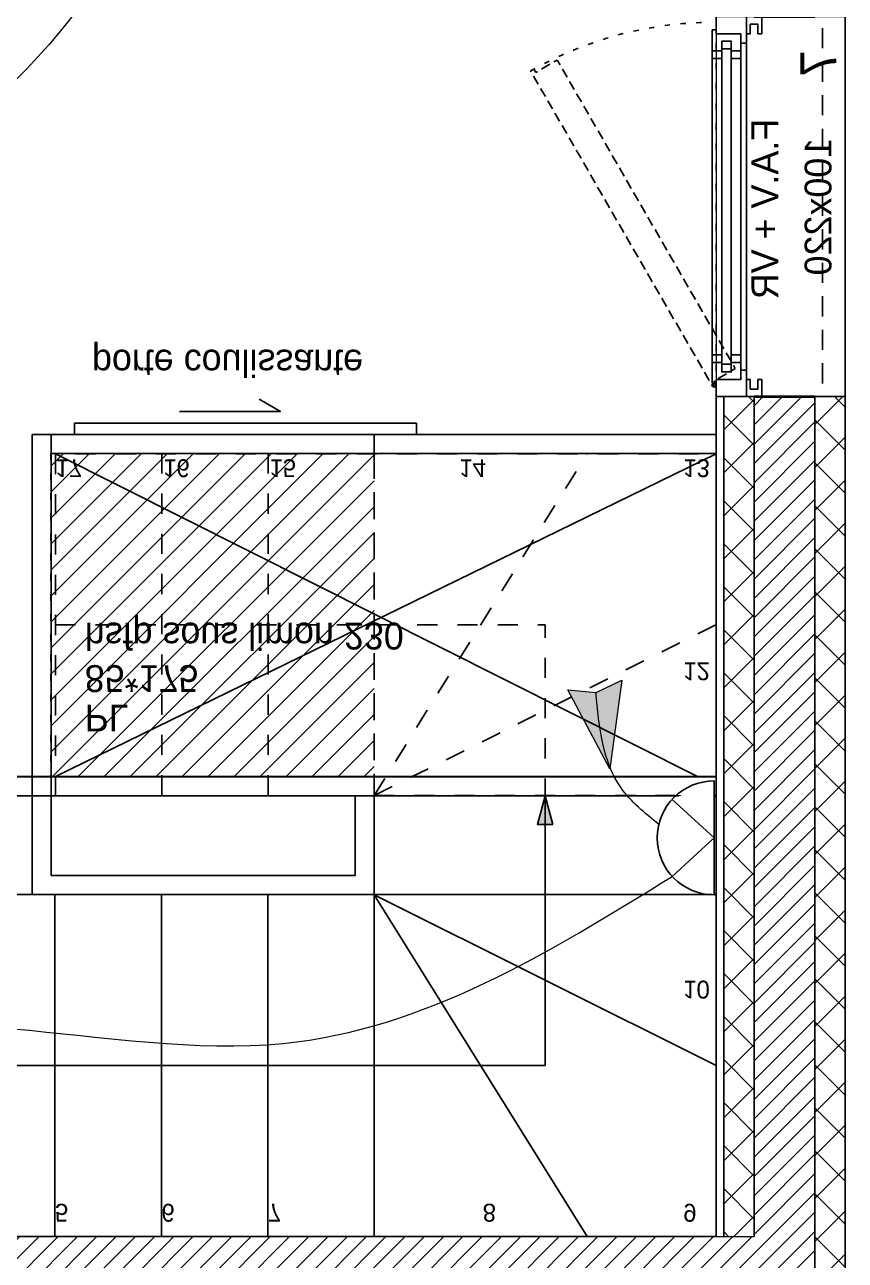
# Model space of a CAD drawing. Header units: centimetres. Extents: x 2648 to 12729, y 1890 to 6224.
# Drawn here: x 7422.5 to 7638.5, y 4220.1 to 4545.2 of the extents above; entities that cross this region are included whole.
import ezdxf

# ---------------------------------------------------------------- set-up
doc = ezdxf.new("R2010")
doc.units = ezdxf.units.CM
for name, pattern in [('Style de ligne -14', [0.147638, 0.098425, -0.049213]), ('Style de ligne -17', [0.347222, 0.20828, -0.138942]), ('Style de ligne -18', [0.164042, 0.054681, -0.109361]), ('Style de ligne -5', [0.20828, 0.069425, -0.138855]), ('VW-01', [0.41656, 0.20828, -0.20828])]:
    doc.linetypes.add(name, pattern=pattern)
for name, color, linetype in [('B aménagement intérieur', 252, 'Continuous'), ('B Faux plafonds', 9, 'Continuous'), ('B GÈnÈral_Hatch', 252, 'Continuous'), ('B Général', 252, 'Continuous'), ('C ANNOTATIONS-cotation', 252, 'Continuous'), ('C ANNOTATIONS-prestations', 252, 'Continuous'), ('D SURFACES-shab', 252, 'Continuous')]:
    doc.layers.add(name, color=color, linetype=linetype)
doc.layers.add('prlm-ELEC-CFO', color=10, linetype='Continuous', lineweight=25)
doc.layers.add('prlm-ZEROPLOT', color=254, linetype='Continuous', plot=False)
doc.styles.add('Eurostile', font='Eurosti.TTF')
doc.styles.add('Eurostile (bold)', font='Eurostib.TTF')
pattern_1 = [(45, (0, 0), (2.4253472, -2.6458333), [])]

# ---------------------------------------------------------------- blocks, each defined once
blk = doc.blocks.new('A 80.F 100x220 (all. vitrée fixe) + VR')
at = {"layer": 'B Général', "linetype": 'Continuous', "lineweight": 35}
for p, q in [((-50, 7), (-50, -9)), ((50, 7), (50, -9))]:
    blk.add_line(p, q, dxfattribs=at)
at = {"layer": 'B Général'}
blk.add_line((45, 9), (-45, 9), dxfattribs=at)
at = {"layer": 'B Général', "linetype": 'Style de ligne -14', "ltscale": 25.4, "flags": 128}
blk.add_lwpolyline([(-35.69, 65.82), (-36.19, 64.95), (-35.32, 64.45), (-38.57, 58.82), (42.63, 11.94), (45.88, 17.57), (46.75, 17.07), (47.25, 17.93)], close=True, dxfattribs=at)
at = {"layer": 'B Général', "flags": 128}
for points in [[(-43, 10.5), (-43, 9), (-50, 9), (-50, 17), (-45.5, 17), (-45.5, 10.5)], [(-41, 18), (41, 18), (41, 15.5), (-41, 15.5)], [(43, 10.5), (43, 9), (50, 9), (50, 17), (45.5, 17), (45.5, 10.5)], [(-43.5, 15.5), (43.5, 15.5), (43.5, 13), (-43.5, 13)], [(-41, 13), (41, 13), (41, 10.5), (-41, 10.5)], [(-50, 9), (-50, 5), (-45.5, 5), (-45.5, 6), (-48, 6), (-48, 8), (-45.5, 8), (-45.5, 9)], [(50, 9), (50, 5), (45.5, 5), (45.5, 6), (48, 6), (48, 8), (45.5, 8), (45.5, 9)]]:
    blk.add_lwpolyline(points, close=True, dxfattribs=at)
at = {"layer": 'B Général', "linetype": 'Continuous', "flags": 128}
for points in [[(-39, 15.5), (-41.5, 15.5), (-41.5, 13), (-39, 13), (-39, 10.5), (-45.5, 10.5), (-45.5, 17), (-46.5, 17), (-46.5, 18), (-39, 18)], [(39, 15.5), (41.5, 15.5), (41.5, 13), (39, 13), (39, 10.5), (45.5, 10.5), (45.5, 17), (46.5, 17), (46.5, 18), (39, 18)]]:
    blk.add_lwpolyline(points, close=True, dxfattribs=at)
at = {"layer": 'B Général', "linetype": 'Style de ligne -17', "ltscale": 25.4, "flags": 128}
blk.add_lwpolyline([(-50, 9), (50, 9), (50, -11), (-50, -11)], close=True, dxfattribs=at)
at = {"layer": 'B Général', "flags": 128}
blk.add_lwpolyline([(-50, -9), (-50, -17), (50, -17), (50, -9)], dxfattribs=at)
at = {"layer": 'B Général'}
blk.add_circle((47, 17.5), 0.5, dxfattribs=at)
at = {"layer": 'B Général', "linetype": 'Style de ligne -18', "ltscale": 25.4}
blk.add_arc((49, 17.5), 97.5, 150.2938, 179.7062, dxfattribs=at)
at = {"layer": 'B Général', "insert": (-23.11, 7.7), "char_height": 7.059, "attachment_point": 1, "line_spacing_factor": 0.894142, "style": 'Eurostile'}
blk.add_mtext('F.A.V + VR', dxfattribs=at)
at = {"layer": 'C ANNOTATIONS-prestations', "insert": (-41.15, -5.19), "char_height": 9.41, "attachment_point": 1, "rotation": 360, "line_spacing_factor": 0.894142, "style": 'Eurostile (bold)'}
blk.add_mtext('7', dxfattribs=at)
at = {"layer": 'C ANNOTATIONS-prestations', "insert": (0, -6.3), "char_height": 7.059, "width": 100, "attachment_point": 2, "rotation": 360, "line_spacing_factor": 0.894142, "style": 'Eurostile'}
blk.add_mtext('100x220', dxfattribs=at)
blk = doc.blocks.new('A 80.Groupe-9-1')
at = {"layer": 'B GÈnÈral_Hatch', "linetype": 'Continuous'}
blk.add_hatch(color=250, dxfattribs=at).paths.add_polyline_path([(355.27, 218.08), (353.26, 210.58), (351.25, 218.08)])
at = {"layer": 'B aménagement intérieur', "linetype": 'Continuous'}
blk.add_line((308.26, 236.51), (398.26, 236.51), dxfattribs=at)
at = {"layer": 'B Général', "linetype": 'Continuous'}
for p, q in [((140.26, 326.51), (140.26, 236.51)), ((168.26, 326.51), (168.26, 236.51)), ((196.26, 326.51), (196.26, 236.51)), ((224.26, 326.51), (224.26, 236.51)), ((252.26, 326.51), (252.26, 236.51)), ((280.26, 326.51), (280.26, 236.51)), ((308.26, 326.51), (308.26, 236.51)), ((308.26, 236.64), (364.34, 326.51)), ((112.26, 281.51), (353.26, 281.51)), ((308.26, 236.64), (398.26, 281.51)), ((353.26, 210.58), (353.26, 281.51)), ((308.26, 236.51), (112.26, 236.51))]:
    blk.add_line(p, q, dxfattribs=at)
at = {"layer": 'B Général', "linetype": 'Continuous', "flags": 128}
blk.add_lwpolyline([(112.26, 236.51), (112.26, 326.51), (398.26, 326.51), (398.26, 281.51)], dxfattribs=at)
blk.add_lwpolyline([(355.27, 218.08), (353.26, 210.58), (351.25, 218.08)], close=True, dxfattribs=at)
at = {"layer": 'C ANNOTATIONS-prestations', "linetype": 'VW-01', "ltscale": 25.4}
for p, q in [((252.39, 210.38), (252.39, 120.51)), ((280.39, 210.38), (280.39, 120.51)), ((308.26, 210.51), (364.3, 120.58)), ((308.26, 210.51), (398.26, 210.51)), ((308.26, 210.51), (398.26, 165.54)), ((308.26, 210.51), (308.26, 120.51))]:
    blk.add_line(p, q, dxfattribs=at)
at = {"layer": 'C ANNOTATIONS-prestations', "linetype": 'VW-01', "ltscale": 25.4, "flags": 128}
for points in [[(224.39, 210.58), (224.39, 120.58), (398.26, 120.58), (398.26, 236.51)], [(308.26, 236.51), (308.26, 210.58), (224.39, 210.58)], [(224.39, 165.58), (353.26, 165.58), (353.26, 212.33)]]:
    blk.add_lwpolyline(points, dxfattribs=at)
at = {"layer": 'B aménagement intérieur', "insert": (389.6, 263.89), "char_height": 4.706, "attachment_point": 1, "line_spacing_factor": 0.894142, "style": 'Eurostile'}
blk.add_mtext('10', dxfattribs=at)
at = {"layer": 'B Général', "char_height": 4.71, "attachment_point": 1, "line_spacing_factor": 0.894142, "style": 'Eurostile'}
for s, insert in [('1', (112.26, 322.62)), ('2', (140.26, 322.62)), ('3', (168.25, 322.62)), ('4', (196.26, 322.62)), ('5', (224.26, 322.62)), ('6', (252.26, 322.62)), ('7', (280.26, 322.62)), ('8', (336.83, 322.62)), ('9', (389.6, 322.62))]:
    blk.add_mtext(s, dxfattribs=dict(at, insert=insert))
at = {"layer": 'C ANNOTATIONS-prestations', "insert": (112.39, 257.64), "char_height": 4.706, "width": 84, "attachment_point": 1, "line_spacing_factor": 0.894142, "style": 'Eurostile'}
blk.add_mtext('escalier 18 hts de 17,8 cm\\Pgiron 28 cm\\PLargeur 90 cm\\P', dxfattribs=at)
at = {"layer": 'C ANNOTATIONS-prestations', "char_height": 4.706, "attachment_point": 1, "line_spacing_factor": 0.894142, "style": 'Eurostile'}
for s, insert in [('11', (389.6, 226.13)), ('12', (389.6, 180.13)), ('18', (206.34, 126.7)), ('17', (224.39, 126.7)), ('16', (252.72, 126.7)), ('15', (280.71, 126.7)), ('14', (330.67, 126.7)), ('13', (389.6, 126.7))]:
    blk.add_mtext(s, dxfattribs=dict(at, insert=insert))
blk = doc.blocks.new('A 80.T4 A13_A14 Bas (2D)')
at = {"layer": 'B aménagement intérieur', "linetype": 'Continuous', "flags": 128}
blk.add_lwpolyline([(223.26, 120.51), (308.26, 120.51), (308.26, 115.51), (223.26, 115.51)], close=True, dxfattribs=at)
at = {"layer": 'B Général', "linetype": 'Continuous'}
for p, q in [((218.26, 236.51), (218.26, 115.51)), ((218.26, 236.51), (218.26, 115.51)), ((218.26, 236.51), (308.26, 236.51)), ((218.26, 236.51), (308.26, 236.51)), ((308.26, 236.51), (308.26, 210.58)), ((308.26, 236.51), (308.26, 210.58)), ((223.26, 231.51), (223.26, 115.51)), ((223.26, 231.51), (223.26, 115.51)), ((223.26, 231.51), (303.26, 231.51)), ((223.26, 231.51), (303.26, 231.51)), ((303.26, 231.51), (303.26, 210.58)), ((303.26, 231.51), (303.26, 210.58)), ((126.34, 210.58), (398.26, 210.58)), ((126.34, 210.58), (398.26, 210.58)), ((131.34, 205.58), (398.26, 205.58)), ((131.34, 205.58), (398.26, 205.58)), ((393.57, 205.58), (224.39, 120.58)), ((224.39, 205.47), (398.26, 120.58)), ((308.26, 120.51), (398.26, 120.51)), ((308.26, 120.51), (398.26, 120.51)), ((308.26, 115.51), (308.26, 120.51)), ((218.26, 115.51), (223.26, 115.51)), ((308.26, 115.51), (398.26, 115.51)), ((308.26, 115.51), (398.26, 115.51))]:
    blk.add_line(p, q, dxfattribs=at)
at = {"layer": 'B Général', "linetype": 'Continuous', "flags": 128}
blk.add_lwpolyline([(319.39, 115.51), (319.39, 112.51), (229.39, 112.51), (229.39, 115.51)], close=True, dxfattribs=at)
at = {"layer": 'C ANNOTATIONS-cotation', "linetype": 'Continuous'}
for p, q in [((308.26, 120.51), (308.26, 115.51)), ((308.26, 115.51), (223.26, 115.51))]:
    blk.add_line(p, q, dxfattribs=at)
at = {"layer": 'C ANNOTATIONS-cotation', "linetype": 'Continuous', "flags": 128}
blk.add_lwpolyline([(257, 109.4), (283.6, 109.4), (278, 106.17)], dxfattribs=at)
at = {"layer": 'D SURFACES-shab', "lineweight": 18, "flags": 128}
blk.add_lwpolyline([(398.26, -330.49), (398.26, 205.47), (131.2, 205.47), (131.2, -330.49)], close=True, dxfattribs=at)
at = {"layer": 'B Général'}
blk.add_blockref('A 80.Groupe-9-1', (0, 0), dxfattribs=at)
at = {"layer": 'B aménagement intérieur', "insert": (232.1, 186.56), "char_height": 7.059, "width": 101.0951, "attachment_point": 7, "line_spacing_factor": 0.894142, "style": 'Eurostile'}
blk.add_mtext('PL', dxfattribs=at)
at = {"layer": 'C ANNOTATIONS-prestations', "char_height": 7.059, "attachment_point": 7, "line_spacing_factor": 0.894142, "style": 'Eurostile'}
for s, insert, width in [('85*175', (232.1, 176.08), 101.0951), ('hsfp sous limon 230', (232.1, 162.86), 101.0951), ('porte coulissante', (234, 91.04), 87)]:
    blk.add_mtext(s, dxfattribs=dict(at, insert=insert, width=width))
blk = doc.blocks.new('xi.fl')
at = {"layer": 'prlm-ELEC-CFO'}
blk.add_hatch(color=0, dxfattribs=at).paths.add_polyline_path([(20.38, 0), (-1.98, -7.2), (0, 0), (-1.98, 7.2)])
at = {"layer": 'prlm-ELEC-CFO', "color": 0, "lineweight": 5}
blk.add_lwpolyline([(20.38, 0), (-1.98, -7.2), (0, 0), (-1.98, 7.2)], close=True, dxfattribs=at)
blk = doc.blocks.new('xi.ECAP')
at = {"color": 0}
blk.add_wipeout([(-15, 0), (-10.13, 11.06), (0, 15), (10.13, 11.06), (15, 0)], dxfattribs=at).dxf.layer = 'prlm-ELEC-CFO'
at = {"layer": 'prlm-ELEC-CFO', "color": 0, "linetype": 'ByBlock', "lineweight": -2, "flags": 128}
blk.add_lwpolyline([(15, 0, 1), (-15, 0)], format="xyb", close=True, dxfattribs=at)
at = {"layer": 'prlm-ELEC-CFO', "color": 0}
blk.add_lwpolyline([(-10.13, 11.06), (0, 0), (10.13, 11.06)], dxfattribs=at)

msp = doc.modelspace()

# ---------------------------------------------------------------- hatches: boundary and pattern name
at = {"layer": 'B GÈnÈral_Hatch', "linetype": 'Continuous'}
h = msp.add_hatch(dxfattribs=at)
h.set_pattern_fill('02_ISOLANT', color=256, style=0, pattern_type=2)
h.set_pattern_definition([(45, (0, 0), (-5.656854, 5.656854), []), (135, (0, 0), (5.656854, 5.656854), [])])
h.paths.add_polyline_path([(7606.484, 4447.384), (7606.484, 4226.389), (7614.484, 4226.389), (7614.484, 4447.384)])
h = msp.add_hatch(dxfattribs=at)
h.set_pattern_fill('50_BETON', color=256, style=0, pattern_type=2)
h.set_pattern_definition(pattern_1)
h.paths.add_polyline_path([(7614.484, 3987.461), (7630.484, 3987.461), (7630.484, 4447.384), (7614.484, 4447.384)])
h = msp.add_hatch(dxfattribs=at)
h.set_pattern_fill('02_ISOLANT', color=256, angle=90, style=0, pattern_type=2)
h.set_pattern_definition([(135, (0, 0), (-5.656854, -5.656854), []), (225, (0, 0), (-5.656854, 5.656854), [])])
h.paths.add_polyline_path([(7630.484, 3987.461), (7638.484, 3987.461), (7638.484, 4447.384), (7630.484, 4447.384)])
h = msp.add_hatch(dxfattribs=at)
h.set_pattern_fill('F_P__SOFFITE', color=256, style=0, pattern_type=2)
h.set_pattern_definition([(45, (0, 0.2205), (-3.5277778, 3.3072917), [])])
h.paths.add_polyline_path([(7429.414, 4432.387), (7514.484, 4432.387), (7514.484, 4347.317), (7429.414, 4347.317)])
h = msp.add_hatch(dxfattribs=at)
h.set_pattern_fill('50_BETON', color=256, style=0, pattern_type=2)
h.set_pattern_definition(pattern_1)
h.paths.add_polyline_path([(7614.484, 4208.389), (7614.484, 4226.389), (6796.972, 4226.389), (6796.972, 4208.389)])

# ---------------------------------------------------------------- linework, layer by layer
at = {"layer": 'B Faux plafonds', "linetype": 'Style de ligne -5', "ltscale": 25.4, "flags": 128}
msp.add_lwpolyline([(7332.568, 4519.389), (7332.568, 4342.317), (7424.484, 4342.317), (7424.484, 4437.387), (7604.484, 4437.387), (7604.484, 4883.389), (6806.618, 4883.389), (6806.618, 4496.916), (6880.752, 4496.916), (6880.752, 4396.916), (6806.618, 4396.916), (6806.618, 4226.389), (7085.484, 4226.389), (7085.484, 4409.389), (6969.568, 4409.389), (6969.568, 4519.389)], close=True, dxfattribs=at)
at = {"layer": 'B Général', "linetype": 'Continuous'}
for p, q in [((7604.484, 4226.389), (7604.484, 4447.384)), ((7638.484, 4447.384), (7604.484, 4447.384)), ((7604.484, 4226.389), (7604.484, 4447.384)), ((7606.484, 4226.389), (7606.484, 4447.384)), ((7606.484, 4226.389), (7606.484, 4447.384)), ((7614.484, 4226.389), (7614.484, 4447.384)), ((7630.484, 3987.461), (7630.484, 4447.384)), ((7638.484, 3987.461), (7638.484, 4447.384)), ((7638.484, 3987.461), (7638.484, 4447.384)), ((7085.484, 4226.389), (7604.484, 4226.389))]:
    msp.add_line(p, q, dxfattribs=at)
at = {"layer": 'B Général', "linetype": 'Continuous', "lineweight": 18}
for p, q in [((7614.484, 4226.389), (7614.484, 4447.384)), ((7630.484, 3987.461), (7630.484, 4447.384)), ((7085.484, 4226.389), (7604.484, 4226.389)), ((7604.484, 4226.389), (7614.484, 4226.389))]:
    msp.add_line(p, q, dxfattribs=at)
at = {"layer": 'B Général', "linetype": 'Style de ligne -5', "ltscale": 25.4, "flags": 128}
msp.add_lwpolyline([(7429.414, 4432.387), (7514.484, 4432.387), (7514.484, 4347.317), (7429.414, 4347.317)], close=True, dxfattribs=at)
at = {"layer": 'prlm-ELEC-CFO', "lineweight": 13}
for points in [[(7466.469, 4682.068), (7447.665, 4567.486), (7342.922, 4473.543)], [(7589.416, 4334.805), (7579.485, 4344.421), (7572.83, 4369.53)], [(7308.665, 4232.751), (7353.846, 4274.029), (7490.559, 4277.207), (7592.933, 4321.148)]]:
    msp.add_spline(points, degree=3, dxfattribs=at)
at = {"layer": 'prlm-ZEROPLOT'}
msp.add_lwpolyline([(6215.888, 4917.389), (7638.484, 4917.389), (7638.484, 3517.389), (6215.888, 3517.389)], close=True, dxfattribs=at)

# ---------------------------------------------------------------- block references
at = {"layer": 'B aménagement intérieur', "xscale": -1, "rotation": 180}
msp.add_blockref('A 80.T4 A13_A14 Bas (2D)', (7206.225, 4552.896), dxfattribs=at)
at = {"layer": 'B Général', "xscale": -1, "rotation": 90}
msp.add_blockref('A 80.F 100x220 (all. vitrée fixe) + VR', (7621.484, 4497.384), dxfattribs=at)
at = {"layer": 'prlm-ELEC-CFO', "rotation": 280.2175446558743}
msp.add_blockref('xi.fl', (7572.919, 4369.522), dxfattribs=at)

# ---------------------------------------------------------------- next in the draw order: block references
at = {"layer": 'prlm-ELEC-CFO', "rotation": 90}
msp.add_blockref('xi.ECAP', (7603.995, 4331.278), dxfattribs=at)

doc.saveas('drawing.dxf')
